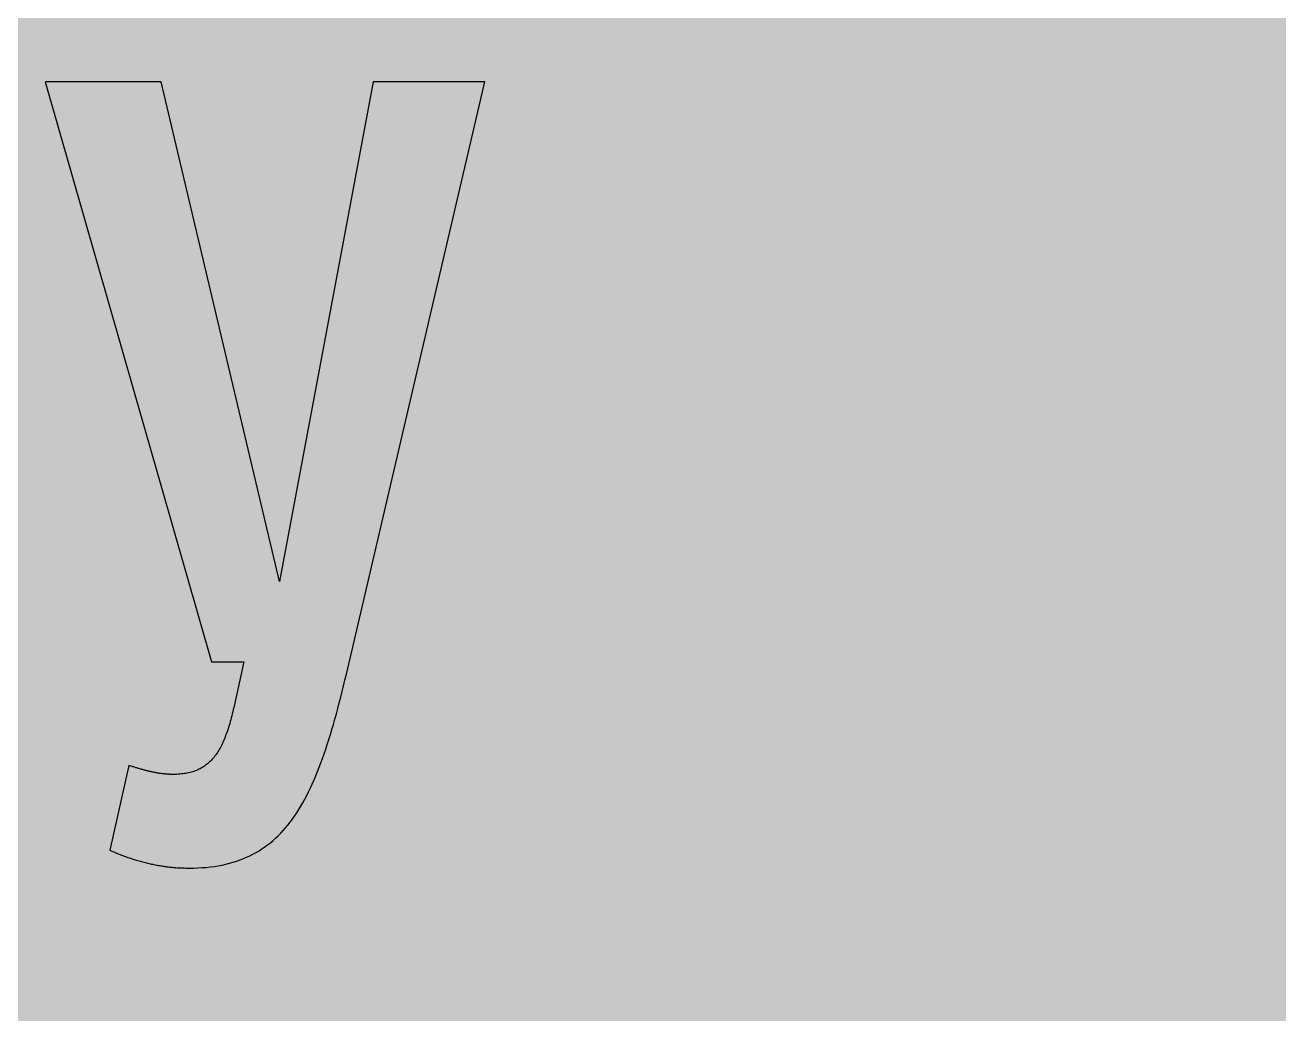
# Model space of a CAD drawing. Header units: millimetres. Extents: x 0 to 212, y 0 to 159.
# Drawn here: x 124.49 to 168.11, y 55.53 to 89.94 of the extents above; entities that cross this region are included whole.
import ezdxf

# ---------------------------------------------------------------- set-up
doc = ezdxf.new("R2010")
doc.units = ezdxf.units.MM

msp = doc.modelspace()

# ---------------------------------------------------------------- hatches: boundary and pattern name
for color, points in [(254, [(14.1633, 0.0536), (13.9878, 0.0533), (13.8125, 0.0559), (13.6373, 0.061), (13.462, 0.0686), (13.2893, 0.0787), (13.114, 0.0914), (12.9413, 0.1041), (12.7686, 0.1219), (12.5959, 0.1397), (12.4231, 0.16), (12.2504, 0.1829), (12.0777, 0.2057), (11.9075, 0.2337), (11.7373, 0.2616), (11.5672, 0.2921), (11.397, 0.3251), (11.2268, 0.3607), (11.0592, 0.3988), (10.8915, 0.4369), (10.7239, 0.4775), (10.5562, 0.5207), (10.3886, 0.5664), (10.2235, 0.6121), (10.0584, 0.6629), (9.8933, 0.7137), (9.7307, 0.7671), (9.5682, 0.8204), (9.4056, 0.8788), (9.2431, 0.9373), (9.083, 0.9982), (8.923, 1.0617), (8.763, 1.1252), (8.6055, 1.1938), (8.4455, 1.2624), (8.2906, 1.331), (8.1331, 1.4046), (7.9781, 1.4783), (7.8232, 1.5545), (7.6708, 1.6332), (7.5184, 1.7145), (7.366, 1.7958), (7.2161, 1.8796), (7.0663, 1.966), (6.919, 2.0523), (6.7716, 2.1438), (6.6243, 2.2352), (6.4795, 2.3266), (6.3348, 2.4232), (6.19, 2.5197), (6.0477, 2.6187), (5.908, 2.7178), (5.7683, 2.8194), (5.6286, 2.9235), (5.4915, 3.0302), (5.3543, 3.1369), (5.2197, 3.2461), (5.0851, 3.3579), (4.953, 3.4722), (4.8209, 3.5865), (4.6914, 3.7033), (4.5644, 3.8202), (4.4348, 3.9395), (4.3104, 4.0615), (4.1859, 4.1859), (4.0615, 4.3104), (3.9395, 4.4348), (3.8202, 4.5618), (3.7033, 4.6914), (3.5865, 4.8209), (3.4722, 4.953), (3.3579, 5.0851), (3.2487, 5.2197), (3.1369, 5.3543), (3.0302, 5.4915), (2.9235, 5.6286), (2.8194, 5.7683), (2.7178, 5.908), (2.6187, 6.0477), (2.5197, 6.19), (2.4232, 6.3348), (2.3266, 6.477), (2.2352, 6.6243), (2.1438, 6.7691), (2.0523, 6.919), (1.966, 7.0663), (1.8796, 7.2161), (1.7958, 7.366), (1.7145, 7.5184), (1.6332, 7.6708), (1.5545, 7.8232), (1.4783, 7.9781), (1.4046, 8.1331), (1.331, 8.2906), (1.2598, 8.4455), (1.1913, 8.603), (1.1252, 8.763), (1.0592, 8.923), (0.9982, 9.083), (0.9373, 9.2431), (0.8763, 9.4056), (0.8204, 9.5682), (0.7645, 9.7307), (0.7112, 9.8933), (0.6604, 10.0584), (0.6121, 10.2235), (0.5639, 10.3911), (0.5207, 10.5562), (0.4775, 10.7239), (0.4343, 10.8915), (0.3962, 11.0592), (0.3607, 11.2268), (0.3251, 11.397), (0.2921, 11.5672), (0.2616, 11.7373), (0.2311, 11.9075), (0.2057, 12.0802), (0.1803, 12.2504), (0.1575, 12.4231), (0.1372, 12.5959), (0.1194, 12.7686), (0.1041, 12.9413), (0.0889, 13.1166), (0.0787, 13.2893), (0.0686, 13.4645), (0.061, 13.6373), (0.0559, 13.8125), (0.0508, 13.9878), (0.0508, 14.163), (0.0522, 144.6925), (0.0508, 144.8664), (0.0559, 145.0416), (0.061, 145.2169), (0.0686, 145.3896), (0.0787, 145.5649), (0.0889, 145.7376), (0.1041, 145.9128), (0.1194, 146.0856), (0.1372, 146.2583), (0.1575, 146.431), (0.1803, 146.6037), (0.2057, 146.7739), (0.2311, 146.9466), (0.2616, 147.1168), (0.2921, 147.287), (0.3251, 147.4572), (0.3607, 147.6248), (0.3962, 147.795), (0.4343, 147.9626), (0.4775, 148.1303), (0.5207, 148.2979), (0.5639, 148.463), (0.6121, 148.6281), (0.6604, 148.7932), (0.7112, 148.9583), (0.7645, 149.1234), (0.8204, 149.286), (0.8763, 149.4485), (0.9373, 149.6111), (0.9982, 149.7711), (1.0592, 149.9311), (1.1252, 150.0911), (1.1913, 150.2486), (1.2598, 150.4061), (1.331, 150.5636), (1.4046, 150.7185), (1.4783, 150.876), (1.5545, 151.0284), (1.6332, 151.1833), (1.7145, 151.3357), (1.7958, 151.4856), (1.8796, 151.638), (1.966, 151.7879), (2.0523, 151.9352), (2.1438, 152.0825), (2.2352, 152.2298), (2.3266, 152.3746), (2.4232, 152.5194), (2.5197, 152.6616), (2.6187, 152.8039), (2.7178, 152.9461), (2.8194, 153.0858), (2.9235, 153.2255), (3.0302, 153.3627), (3.1369, 153.4973), (3.2487, 153.6344), (3.3579, 153.7665), (3.4722, 153.8986), (3.5865, 154.0307), (3.7033, 154.1602), (3.8202, 154.2898), (3.9395, 154.4168), (4.0615, 154.5438), (4.1859, 154.6682), (4.3104, 154.7901), (4.4348, 154.9121), (4.5644, 155.034), (4.6914, 155.1508), (4.8209, 155.2677), (4.953, 155.382), (5.0851, 155.4937), (5.2197, 155.6055), (5.3543, 155.7147), (5.4915, 155.8239), (5.6286, 155.9281), (5.7683, 156.0322), (5.908, 156.1338), (6.0477, 156.2354), (6.19, 156.3345), (6.3348, 156.431), (6.4795, 156.525), (6.6243, 156.6189), (6.7716, 156.7104), (6.919, 156.7993), (7.0663, 156.8882), (7.2161, 156.9745), (7.366, 157.0584), (7.5184, 157.1396), (7.6708, 157.2209), (7.8232, 157.2971), (7.9781, 157.3733), (8.1331, 157.4495), (8.2906, 157.5206), (8.4455, 157.5918), (8.6055, 157.6603), (8.763, 157.7289), (8.923, 157.7924), (9.083, 157.8559), (9.2431, 157.9169), (9.4056, 157.9753), (9.5682, 158.0337), (9.7307, 158.0871), (9.8933, 158.1404), (10.0584, 158.1912), (10.2235, 158.242), (10.3886, 158.2877), (10.5562, 158.3334), (10.7239, 158.3766), (10.8915, 158.4173), (11.0592, 158.4579), (11.2268, 158.4935), (11.397, 158.529), (11.5672, 158.562), (11.7373, 158.5925), (11.9075, 158.6205), (12.0777, 158.6484), (12.2504, 158.6713), (12.4231, 158.6941), (12.5959, 158.7144), (12.7686, 158.7322), (12.9413, 158.75), (13.114, 158.7627), (13.2893, 158.7754), (13.462, 158.7856), (13.6373, 158.7932), (13.8125, 158.7983), (13.9878, 158.8008), (14.163, 158.8033), (197.6078, 158.8036), (197.7822, 158.8008), (197.9574, 158.7983), (198.1327, 158.7932), (198.3054, 158.7856), (198.4807, 158.7754), (198.6534, 158.7627), (198.8287, 158.75), (199.0014, 158.7322), (199.1741, 158.7144), (199.3468, 158.6941), (199.5195, 158.6713), (199.6897, 158.6484), (199.8624, 158.6205), (200.0326, 158.5925), (200.2028, 158.562), (200.373, 158.529), (200.5432, 158.4935), (200.7108, 158.4579), (200.8784, 158.4173), (201.0461, 158.3766), (201.2137, 158.3334), (201.3788, 158.2877), (201.5465, 158.242), (201.7116, 158.1912), (201.8767, 158.1404), (202.0392, 158.0871), (202.2018, 158.0337), (202.3643, 157.9753), (202.5269, 157.9169), (202.6869, 157.8559), (202.8469, 157.7924), (203.007, 157.7289), (203.167, 157.6603), (203.3245, 157.5918), (203.4794, 157.5206), (203.6369, 157.4495), (203.7918, 157.3733), (203.9468, 157.2971), (204.0992, 157.2209), (204.2516, 157.1396), (204.404, 157.0584), (204.5538, 156.9745), (204.7037, 156.8882), (204.8535, 156.7993), (205.0009, 156.7104), (205.1456, 156.6189), (205.293, 156.525), (205.4352, 156.431), (205.58, 156.3345), (205.7222, 156.2354), (205.8619, 156.1338), (206.0016, 156.0322), (206.1413, 155.9281), (206.2785, 155.8239), (206.4156, 155.7147), (206.5503, 155.6055), (206.6849, 155.4937), (206.817, 155.382), (206.949, 155.2677), (207.0786, 155.1508), (207.2081, 155.034), (207.3351, 154.9121), (207.4596, 154.7901), (207.584, 154.6682), (207.7085, 154.5438), (207.8304, 154.4168), (207.9498, 154.2898), (208.0666, 154.1602), (208.1835, 154.0307), (208.2978, 153.8986), (208.4121, 153.7665), (208.5238, 153.6344), (208.6331, 153.4973), (208.7397, 153.3627), (208.8464, 153.2255), (208.9506, 153.0858), (209.0522, 152.9461), (209.1512, 152.8039), (209.2503, 152.6616), (209.3468, 152.5194), (209.4433, 152.3746), (209.5348, 152.2298), (209.6262, 152.0825), (209.7176, 151.9352), (209.804, 151.7879), (209.8904, 151.638), (209.9742, 151.4856), (210.0555, 151.3357), (210.1367, 151.1833), (210.2155, 151.0284), (210.2917, 150.876), (210.3653, 150.7185), (210.439, 150.5636), (210.5076, 150.4061), (210.5762, 150.2486), (210.6447, 150.0911), (210.7082, 149.9311), (210.7717, 149.7711), (210.8327, 149.6111), (210.8911, 149.4485), (210.9495, 149.286), (211.0029, 149.1234), (211.0562, 148.9583), (211.107, 148.7932), (211.1578, 148.6281), (211.2035, 148.463), (211.2493, 148.2979), (211.2924, 148.1303), (211.3331, 147.9626), (211.3712, 147.795), (211.4093, 147.6248), (211.4448, 147.4572), (211.4779, 147.287), (211.5083, 147.1168), (211.5363, 146.9466), (211.5642, 146.7739), (211.5871, 146.6037), (211.6099, 146.431), (211.6303, 146.2583), (211.648, 146.0856), (211.6658, 145.9128), (211.6785, 145.7376), (211.6912, 145.5649), (211.7014, 145.3896), (211.709, 145.2169), (211.7141, 145.0416), (211.7166, 144.8664), (211.7166, 144.6911), (211.7189, 14.1647), (211.7166, 13.9878), (211.7141, 13.8125), (211.709, 13.6373), (211.7014, 13.4645), (211.6912, 13.2893), (211.6785, 13.1166), (211.6658, 12.9413), (211.648, 12.7686), (211.6303, 12.5959), (211.6099, 12.4231), (211.5871, 12.2504), (211.5642, 12.0802), (211.5363, 11.9075), (211.5083, 11.7373), (211.4779, 11.5672), (211.4448, 11.397), (211.4093, 11.2268), (211.3712, 11.0592), (211.3331, 10.8915), (211.2924, 10.7239), (211.2493, 10.5562), (211.2035, 10.3911), (211.1578, 10.2235), (211.107, 10.0584), (211.0562, 9.8933), (211.0029, 9.7307), (210.9495, 9.5682), (210.8911, 9.4056), (210.8327, 9.2431), (210.7717, 9.083), (210.7082, 8.923), (210.6447, 8.763), (210.5762, 8.603), (210.5076, 8.4455), (210.439, 8.2906), (210.3653, 8.1331), (210.2917, 7.9781), (210.2155, 7.8232), (210.1367, 7.6708), (210.0555, 7.5184), (209.9742, 7.366), (209.8904, 7.2161), (209.804, 7.0663), (209.7176, 6.919), (209.6262, 6.7691), (209.5348, 6.6243), (209.4433, 6.477), (209.3468, 6.3348), (209.2503, 6.19), (209.1512, 6.0477), (209.0522, 5.908), (208.9506, 5.7683), (208.8464, 5.6286), (208.7397, 5.4915), (208.6331, 5.3543), (208.5238, 5.2197), (208.4121, 5.0851), (208.2978, 4.953), (208.1835, 4.8209), (208.0666, 4.6914), (207.9498, 4.5618), (207.8304, 4.4348), (207.7085, 4.3104), (207.584, 4.1859), (207.4596, 4.0615), (207.3351, 3.9395), (207.2081, 3.8202), (207.0786, 3.7033), (206.949, 3.5865), (206.817, 3.4722), (206.6849, 3.3579), (206.5503, 3.2461), (206.4156, 3.1369), (206.2785, 3.0302), (206.1413, 2.9235), (206.0016, 2.8194), (205.8619, 2.7178), (205.7222, 2.6187), (205.58, 2.5197), (205.4352, 2.4232), (205.293, 2.3266), (205.1456, 2.2352), (205.0009, 2.1438), (204.8535, 2.0523), (204.7037, 1.966), (204.5538, 1.8796), (204.404, 1.7958), (204.2516, 1.7145), (204.0992, 1.6332), (203.9468, 1.5545), (203.7918, 1.4783), (203.6369, 1.4046), (203.4794, 1.331), (203.3245, 1.2624), (203.167, 1.1938), (203.007, 1.1252), (202.8469, 1.0617), (202.6869, 0.9982), (202.5269, 0.9373), (202.3643, 0.8788), (202.2018, 0.8204), (202.0392, 0.7671), (201.8767, 0.7137), (201.7116, 0.6629), (201.5465, 0.6121), (201.3788, 0.5664), (201.2137, 0.5207), (201.0461, 0.4775), (200.8784, 0.4369), (200.7108, 0.3988), (200.5432, 0.3607), (200.373, 0.3251), (200.2028, 0.2921), (200.0326, 0.2616), (199.8624, 0.2337), (199.6897, 0.2057), (199.5195, 0.1829), (199.3468, 0.16), (199.1741, 0.1397), (199.0014, 0.1219), (198.8287, 0.1041), (198.6534, 0.0914), (198.4807, 0.0787), (198.3054, 0.0686), (198.1327, 0.061), (197.9574, 0.0559), (197.7822, 0.0533), (197.6069, 0.0533)]), (59, [(130.1983, 60.6072), (130.3528, 60.6069), (130.5027, 60.612), (130.6525, 60.6222), (130.7973, 60.6323), (130.9395, 60.6476), (131.0767, 60.6654), (131.2139, 60.6882), (131.3459, 60.7136), (131.478, 60.7416), (131.605, 60.772), (131.7295, 60.8076), (131.8514, 60.8457), (131.9708, 60.8889), (132.0876, 60.9346), (132.1994, 60.9829), (132.3111, 61.0337), (132.4204, 61.0895), (132.527, 61.148), (132.6312, 61.2089), (132.7328, 61.2724), (132.8318, 61.341), (132.9309, 61.4121), (133.0249, 61.4883), (133.1189, 61.5671), (133.2078, 61.6483), (133.2967, 61.7322), (133.3856, 61.8211), (133.4694, 61.91), (133.5532, 62.0065), (133.6345, 62.103), (133.7132, 62.2046), (133.792, 62.3087), (133.8656, 62.4154), (133.9418, 62.5272), (134.0129, 62.6415), (134.0841, 62.7583), (134.1552, 62.8802), (134.2238, 63.0022), (134.2898, 63.1317), (134.3558, 63.2612), (134.4219, 63.3959), (134.4828, 63.5305), (134.5463, 63.6727), (134.6073, 63.815), (134.6657, 63.9623), (134.7267, 64.1121), (134.7826, 64.2645), (134.841, 64.422), (134.8969, 64.5795), (134.9527, 64.7421), (135.0061, 64.9097), (135.0594, 65.0773), (135.1128, 65.2501), (135.1661, 65.4253), (135.2169, 65.6057), (135.2677, 65.786), (135.321, 65.9714), (135.3693, 66.1619), (135.4201, 66.3524), (135.4709, 66.548), (135.5192, 66.7461), (135.57, 66.9468), (135.6182, 67.15), (135.669, 67.3583), (140.4814, 87.9655), (136.6008, 87.9655), (133.3419, 70.5802), (129.2281, 87.9655), (125.192, 87.9655), (130.9744, 67.7869), (132.0987, 67.7869), (131.7502, 66.1952), (131.732, 66.1187), (131.7168, 66.0476), (131.699, 65.9765), (131.6812, 65.9054), (131.6634, 65.8368), (131.6457, 65.7682), (131.6279, 65.7022), (131.6101, 65.6361), (131.5898, 65.5726), (131.572, 65.5091), (131.5517, 65.4482), (131.5314, 65.3872), (131.511, 65.3288), (131.4907, 65.2704), (131.4704, 65.2145), (131.4501, 65.1586), (131.4272, 65.1053), (131.4044, 65.0519), (131.3815, 64.9986), (131.3586, 64.9478), (131.3358, 64.8995), (131.3104, 64.8513), (131.285, 64.803), (131.2596, 64.7573), (131.2342, 64.7141), (131.2088, 64.6709), (131.1808, 64.6278), (131.1529, 64.5871), (131.125, 64.5465), (131.097, 64.5084), (131.0665, 64.4703), (131.0361, 64.4322), (131.0056, 64.3992), (130.9751, 64.3636), (130.9421, 64.3306), (130.9091, 64.3001), (130.876, 64.2671), (130.8405, 64.2391), (130.8049, 64.2112), (130.7694, 64.1833), (130.7338, 64.1579), (130.6957, 64.1325), (130.6576, 64.1071), (130.6195, 64.0867), (130.5789, 64.0639), (130.5382, 64.0436), (130.4976, 64.0232), (130.4544, 64.0055), (130.4138, 63.9902), (130.368, 63.9724), (130.3249, 63.9572), (130.2791, 63.9445), (130.2309, 63.9318), (130.1826, 63.9216), (130.1344, 63.9115), (130.0861, 63.9013), (130.0353, 63.8937), (129.9845, 63.8861), (129.9312, 63.881), (129.8778, 63.8759), (129.8219, 63.8708), (129.7661, 63.8683), (129.7102, 63.8658), (129.6518, 63.8658), (129.6289, 63.8658), (129.606, 63.8658), (129.5832, 63.8683), (129.5578, 63.8683), (129.5349, 63.8683), (129.5121, 63.8683), (129.4892, 63.8708), (129.4663, 63.8708), (129.4435, 63.8734), (129.4206, 63.8759), (129.3978, 63.8759), (129.3749, 63.8785), (129.352, 63.881), (129.3292, 63.8835), (129.3089, 63.8861), (129.286, 63.8886), (129.2631, 63.8912), (129.2403, 63.8937), (129.2174, 63.8962), (129.1946, 63.8988), (129.1717, 63.9013), (129.1488, 63.9064), (129.126, 63.9089), (129.1031, 63.914), (129.0803, 63.9166), (129.0599, 63.9216), (129.0371, 63.9242), (129.0142, 63.9293), (128.9914, 63.9343), (128.966, 63.9394), (128.9431, 63.9445), (128.9202, 63.9496), (128.8974, 63.9547), (128.8745, 63.9597), (128.8517, 63.9648), (128.8263, 63.9699), (128.8034, 63.975), (128.7805, 63.9801), (128.7551, 63.9877), (128.7323, 63.9928), (128.7094, 63.9978), (128.684, 64.0055), (128.6586, 64.0105), (128.6358, 64.0182), (128.6104, 64.0258), (128.585, 64.0309), (128.5596, 64.0385), (128.5342, 64.0461), (128.5088, 64.0537), (128.4834, 64.0613), (128.458, 64.069), (128.4326, 64.0766), (128.4046, 64.0842), (128.3792, 64.0918), (128.3513, 64.0994), (128.3259, 64.1071), (128.2979, 64.1147), (128.27, 64.1248), (128.2446, 64.1325), (128.2167, 64.1401), (128.1862, 64.1502), (128.1582, 64.1579), (128.1303, 64.168), (128.1024, 64.1756), (127.4424, 61.2274), (127.4877, 61.2064), (127.5309, 61.1861), (127.5766, 61.1683), (127.6223, 61.148), (127.668, 61.1302), (127.7112, 61.1124), (127.7569, 61.0946), (127.8026, 61.0768), (127.8458, 61.0591), (127.8915, 61.0438), (127.9347, 61.026), (127.9804, 61.0108), (128.0236, 60.9956), (128.0668, 60.9803), (128.1125, 60.9651), (128.1557, 60.9498), (128.1989, 60.9346), (128.2421, 60.9219), (128.2878, 60.9067), (128.331, 60.894), (128.3741, 60.8813), (128.4173, 60.8686), (128.4605, 60.8559), (128.5037, 60.8432), (128.5469, 60.8305), (128.59, 60.8203), (128.6332, 60.8076), (128.6764, 60.7974), (128.7196, 60.7873), (128.7628, 60.7771), (128.8059, 60.767), (128.8491, 60.7568), (128.8898, 60.7466), (128.9329, 60.739), (128.9761, 60.7289), (129.0193, 60.7212), (129.0599, 60.7136), (129.1031, 60.7035), (129.1463, 60.6984), (129.1895, 60.6908), (129.2301, 60.6831), (129.2733, 60.6755), (129.3165, 60.6704), (129.3571, 60.6628), (129.4003, 60.6577), (129.4409, 60.6527), (129.4841, 60.6476), (129.5273, 60.6425), (129.5679, 60.6374), (129.6111, 60.6349), (129.6518, 60.6298), (129.6949, 60.6273), (129.7356, 60.6222), (129.7788, 60.6196), (129.8194, 60.6171), (129.8626, 60.6146), (129.9032, 60.612), (129.9464, 60.612), (129.987, 60.6095), (130.0302, 60.6095), (130.0709, 60.6069), (130.114, 60.6069), (130.1547, 60.6069), (130.1979, 60.6069)])]:
    msp.add_hatch(color=color).paths.add_polyline_path(points)
h = msp.add_hatch(color=59)
edge = h.paths.add_edge_path()
edge.add_line((158.3711, 85.0935), (158.4655, 85.0925))
edge.add_line((158.4655, 85.0925), (158.5595, 85.09))
edge.add_line((158.5595, 85.09), (158.6535, 85.09))
edge.add_line((158.6535, 85.09), (158.7424, 85.0875))
edge.add_line((158.7424, 85.0875), (158.8338, 85.0824))
edge.add_line((158.8338, 85.0824), (158.9227, 85.0798))
edge.add_line((158.9227, 85.0798), (159.0091, 85.0748))
edge.add_line((159.0091, 85.0748), (159.0929, 85.0671))
edge.add_line((159.0929, 85.0671), (159.1767, 85.0621))
edge.add_line((159.1767, 85.0621), (159.2605, 85.0519))
edge.add_line((159.2605, 85.0519), (159.3393, 85.0443))
edge.add_line((159.3393, 85.0443), (159.4206, 85.0341))
edge.add_line((159.4206, 85.0341), (159.4968, 85.0214))
edge.add_line((159.4968, 85.0214), (159.573, 85.0087))
edge.add_line((159.573, 85.0087), (159.6492, 84.9935))
edge.add_line((159.6492, 84.9935), (159.7228, 84.9782))
edge.add_line((159.7228, 84.9782), (159.7939, 84.963))
edge.add_line((159.7939, 84.963), (159.8651, 84.9427))
edge.add_line((159.8651, 84.9427), (159.9336, 84.9224))
edge.add_line((159.9336, 84.9224), (160.0022, 84.902))
edge.add_line((160.0022, 84.902), (160.0657, 84.8792))
edge.add_line((160.0657, 84.8792), (160.1318, 84.8538))
edge.add_line((160.1318, 84.8538), (160.1953, 84.8284))
edge.add_line((160.1953, 84.8284), (160.2562, 84.8004))
edge.add_line((160.2562, 84.8004), (160.3146, 84.77))
edge.add_line((160.3146, 84.77), (160.3731, 84.7369))
edge.add_line((160.3731, 84.7369), (160.4315, 84.7039))
edge.add_line((160.4315, 84.7039), (160.4874, 84.6684))
edge.add_line((160.4874, 84.6684), (160.5407, 84.6303))
edge.add_line((160.5407, 84.6303), (160.594, 84.5922))
edge.add_line((160.594, 84.5922), (160.6448, 84.549))
edge.add_line((160.6448, 84.549), (160.6931, 84.5058))
edge.add_line((160.6931, 84.5058), (160.7414, 84.4601))
edge.add_line((160.7414, 84.4601), (160.7871, 84.4118))
edge.add_line((160.7871, 84.4118), (160.8328, 84.361))
edge.add_line((160.8328, 84.361), (160.876, 84.3077))
edge.add_line((160.876, 84.3077), (160.9166, 84.2518))
edge.add_line((160.9166, 84.2518), (160.9573, 84.1934))
edge.add_line((160.9573, 84.1934), (160.9979, 84.1324))
edge.add_line((160.9979, 84.1324), (161.0335, 84.0715))
edge.add_line((161.0335, 84.0715), (161.069, 84.0054))
edge.add_line((161.069, 84.0054), (161.1046, 83.9368))
edge.add_line((161.1046, 83.9368), (161.1376, 83.8657))
edge.add_line((161.1376, 83.8657), (161.1681, 83.7921))
edge.add_line((161.1681, 83.7921), (161.1986, 83.7159))
edge.add_line((161.1986, 83.7159), (161.2265, 83.6371))
edge.add_line((161.2265, 83.6371), (161.2544, 83.5558))
edge.add_line((161.2544, 83.5558), (161.2798, 83.472))
edge.add_line((161.2798, 83.472), (161.3027, 83.3831))
edge.add_line((161.3027, 83.3831), (161.3256, 83.2917))
edge.add_line((161.3256, 83.2917), (161.3459, 83.1977))
edge.add_line((161.3459, 83.1977), (161.3637, 83.1012))
edge.add_line((161.3637, 83.1012), (161.3814, 83.0021))
edge.add_line((161.3814, 83.0021), (161.3992, 82.898))
edge.add_line((161.3992, 82.898), (161.4119, 82.7913))
edge.add_line((161.4119, 82.7913), (161.4246, 82.6821))
edge.add_line((161.4246, 82.6821), (161.4373, 82.5678))
edge.add_line((161.4373, 82.5678), (161.4475, 82.4509))
edge.add_line((161.4475, 82.4509), (161.4551, 82.3316))
edge.add_line((161.4551, 82.3316), (161.4627, 82.2071))
edge.add_line((161.4627, 82.2071), (161.4678, 82.0801))
edge.add_line((161.4678, 82.0801), (161.4703, 81.9506))
edge.add_line((161.4703, 81.9506), (161.4729, 81.8159))
edge.add_line((161.4729, 81.8159), (161.4754, 81.6762))
edge.add_line((161.4754, 81.6762), (161.4759, 80.1656))
edge.add_line((161.4759, 80.1656), (159.4185, 80.1656))
edge.add_line((159.4185, 80.1656), (159.1869, 80.1624))
edge.add_line((159.1869, 80.1624), (158.9583, 80.1599))
edge.add_line((158.9583, 80.1599), (158.7373, 80.1522))
edge.add_line((158.7373, 80.1522), (158.5163, 80.1421))
edge.add_line((158.5163, 80.1421), (158.3004, 80.1294))
edge.add_line((158.3004, 80.1294), (158.0896, 80.1141))
edge.add_line((158.0896, 80.1141), (157.8813, 80.0964))
edge.add_line((157.8813, 80.0964), (157.6781, 80.0735))
edge.add_line((157.6781, 80.0735), (157.4775, 80.0506))
edge.add_line((157.4775, 80.0506), (157.2819, 80.0227))
edge.add_line((157.2819, 80.0227), (157.0888, 79.9922))
edge.add_line((157.0888, 79.9922), (156.9009, 79.9592))
edge.add_line((156.9009, 79.9592), (156.7155, 79.9236))
edge.add_line((156.7155, 79.9236), (156.5326, 79.883))
edge.add_line((156.5326, 79.883), (156.3548, 79.8424))
edge.add_line((156.3548, 79.8424), (156.1821, 79.7966))
edge.add_line((156.1821, 79.7966), (156.0119, 79.7484))
edge.add_line((156.0119, 79.7484), (155.8468, 79.6976))
edge.add_line((155.8468, 79.6976), (155.6842, 79.6442))
edge.add_line((155.6842, 79.6442), (155.5242, 79.5858))
edge.add_line((155.5242, 79.5858), (155.3693, 79.5249))
edge.add_line((155.3693, 79.5249), (155.2169, 79.4614))
edge.add_line((155.2169, 79.4614), (155.0695, 79.3953))
edge.add_line((155.0695, 79.3953), (154.9273, 79.3242))
edge.add_line((154.9273, 79.3242), (154.7851, 79.2531))
edge.add_line((154.7851, 79.2531), (154.6504, 79.1769))
edge.add_line((154.6504, 79.1769), (154.5158, 79.0956))
edge.add_line((154.5158, 79.0956), (154.3863, 79.0143))
edge.add_line((154.3863, 79.0143), (154.2618, 78.928))
edge.add_line((154.2618, 78.928), (154.1399, 78.8391))
edge.add_line((154.1399, 78.8391), (154.0205, 78.7476))
edge.add_line((154.0205, 78.7476), (153.9062, 78.6511))
edge.add_line((153.9062, 78.6511), (153.797, 78.552))
edge.add_line((153.797, 78.552), (153.6878, 78.4504))
edge.add_line((153.6878, 78.4504), (153.5862, 78.3438))
edge.add_line((153.5862, 78.3438), (153.4846, 78.2345))
edge.add_line((153.4846, 78.2345), (153.3881, 78.1228))
edge.add_line((153.3881, 78.1228), (153.2966, 78.0059))
edge.add_line((153.2966, 78.0059), (153.2052, 77.8866))
edge.add_line((153.2052, 77.8866), (153.1214, 77.7646))
edge.add_line((153.1214, 77.7646), (153.0375, 77.6402))
edge.add_line((153.0375, 77.6402), (152.9588, 77.5106))
edge.add_line((152.9588, 77.5106), (152.8851, 77.376))
edge.add_line((152.8851, 77.376), (152.814, 77.2414))
edge.add_line((152.814, 77.2414), (152.7454, 77.1017))
edge.add_line((152.7454, 77.1017), (152.6819, 76.9569))
edge.add_line((152.6819, 76.9569), (152.621, 76.8121))
edge.add_line((152.621, 76.8121), (152.5626, 76.6597))
edge.add_line((152.5626, 76.6597), (152.5092, 76.5073))
edge.add_line((152.5092, 76.5073), (152.4584, 76.3499))
edge.add_line((152.4584, 76.3499), (152.4127, 76.1873))
edge.add_line((152.4127, 76.1873), (152.3695, 76.0222))
edge.add_line((152.3695, 76.0222), (152.3289, 75.8546))
edge.add_line((152.3289, 75.8546), (152.2933, 75.6844))
edge.add_line((152.2933, 75.6844), (152.2603, 75.5066))
edge.add_line((152.2603, 75.5066), (152.2324, 75.3288))
edge.add_line((152.2324, 75.3288), (152.207, 75.1459))
edge.add_line((152.207, 75.1459), (152.1841, 74.9579))
edge.add_line((152.1841, 74.9579), (152.1638, 74.7674))
edge.add_line((152.1638, 74.7674), (152.1485, 74.5744))
edge.add_line((152.1485, 74.5744), (152.1384, 74.3763))
edge.add_line((152.1384, 74.3763), (152.1282, 74.1756))
edge.add_line((152.1282, 74.1756), (152.1231, 73.9699))
edge.add_line((152.1231, 73.9699), (152.1206, 73.7616))
edge.add_line((152.1206, 73.7616), (152.1231, 73.5381))
edge.add_line((152.1231, 73.5381), (152.1282, 73.3196))
edge.add_line((152.1282, 73.3196), (152.1358, 73.1063))
edge.add_line((152.1358, 73.1063), (152.1485, 72.8955))
edge.add_line((152.1485, 72.8955), (152.1638, 72.6923))
edge.add_line((152.1638, 72.6923), (152.1816, 72.4916))
edge.add_line((152.1816, 72.4916), (152.2044, 72.296))
edge.add_line((152.2044, 72.296), (152.2273, 72.1055))
edge.add_line((152.2273, 72.1055), (152.2552, 71.9201))
edge.add_line((152.2552, 71.9201), (152.2857, 71.7372))
edge.add_line((152.2857, 71.7372), (152.3213, 71.5594))
edge.add_line((152.3213, 71.5594), (152.3568, 71.3867))
edge.add_line((152.3568, 71.3867), (152.3975, 71.2165))
edge.add_line((152.3975, 71.2165), (152.4406, 71.054))
edge.add_line((152.4406, 71.054), (152.4864, 70.8914))
edge.add_line((152.4864, 70.8914), (152.5346, 70.7365))
edge.add_line((152.5346, 70.7365), (152.5854, 70.5841))
edge.add_line((152.5854, 70.5841), (152.6413, 70.4367))
edge.add_line((152.6413, 70.4367), (152.6972, 70.292))
edge.add_line((152.6972, 70.292), (152.7581, 70.1523))
edge.add_line((152.7581, 70.1523), (152.8216, 70.0176))
edge.add_line((152.8216, 70.0176), (152.8851, 69.8856))
edge.add_line((152.8851, 69.8856), (152.9537, 69.756))
edge.add_line((152.9537, 69.756), (153.0248, 69.6316))
edge.add_line((153.0248, 69.6316), (153.0985, 69.5122))
edge.add_line((153.0985, 69.5122), (153.1722, 69.3953))
edge.add_line((153.1722, 69.3953), (153.2509, 69.2836))
edge.add_line((153.2509, 69.2836), (153.3322, 69.1744))
edge.add_line((153.3322, 69.1744), (153.416, 69.0677))
edge.add_line((153.416, 69.0677), (153.4998, 68.9661))
edge.add_line((153.4998, 68.9661), (153.5887, 68.8696))
edge.add_line((153.5887, 68.8696), (153.6802, 68.773))
edge.add_line((153.6802, 68.773), (153.7716, 68.6841))
edge.add_line((153.7716, 68.6841), (153.8656, 68.5952))
edge.add_line((153.8656, 68.5952), (153.9646, 68.5114))
edge.add_line((153.9646, 68.5114), (154.0637, 68.4301))
edge.add_line((154.0637, 68.4301), (154.1653, 68.3539))
edge.add_line((154.1653, 68.3539), (154.2669, 68.2803))
edge.add_line((154.2669, 68.2803), (154.3736, 68.2092))
edge.add_line((154.3736, 68.2092), (154.4803, 68.1406))
edge.add_line((154.4803, 68.1406), (154.592, 68.0771))
edge.add_line((154.592, 68.0771), (154.7038, 68.0161))
edge.add_line((154.7038, 68.0161), (154.8155, 67.9577))
edge.add_line((154.8155, 67.9577), (154.9324, 67.9044))
edge.add_line((154.9324, 67.9044), (155.0492, 67.851))
edge.add_line((155.0492, 67.851), (155.1686, 67.8028))
edge.add_line((155.1686, 67.8028), (155.2905, 67.757))
edge.add_line((155.2905, 67.757), (155.4124, 67.7139))
edge.add_line((155.4124, 67.7139), (155.5369, 67.6758))
edge.add_line((155.5369, 67.6758), (155.6639, 67.6377))
edge.add_line((155.6639, 67.6377), (155.7909, 67.6021))
edge.add_line((155.7909, 67.6021), (155.923, 67.5716))
edge.add_line((155.923, 67.5716), (156.0525, 67.5437))
edge.add_line((156.0525, 67.5437), (156.1871, 67.5183))
edge.add_line((156.1871, 67.5183), (156.3192, 67.4929))
edge.add_line((156.3192, 67.4929), (156.4564, 67.4726))
edge.add_line((156.4564, 67.4726), (156.5935, 67.4548))
edge.add_line((156.5935, 67.4548), (156.7332, 67.4395))
edge.add_line((156.7332, 67.4395), (156.8729, 67.4268))
edge.add_line((156.8729, 67.4268), (157.0152, 67.4167))
edge.add_line((157.0152, 67.4167), (157.1574, 67.4065))
edge.add_line((157.1574, 67.4065), (157.3022, 67.4014))
edge.add_line((157.3022, 67.4014), (157.447, 67.3989))
edge.add_line((157.447, 67.3989), (157.5943, 67.3964))
edge.add_line((157.5943, 67.3964), (157.7035, 67.3989))
edge.add_line((157.7035, 67.3989), (157.8127, 67.4014))
edge.add_line((157.8127, 67.4014), (157.9194, 67.404))
edge.add_line((157.9194, 67.404), (158.0261, 67.4116))
edge.add_line((158.0261, 67.4116), (158.1302, 67.4192))
edge.add_line((158.1302, 67.4192), (158.2318, 67.4268))
edge.add_line((158.2318, 67.4268), (158.3334, 67.4395))
edge.add_line((158.3334, 67.4395), (158.4325, 67.4522))
edge.add_line((158.4325, 67.4522), (158.529, 67.4649))
edge.add_line((158.529, 67.4649), (158.6255, 67.4827))
edge.add_line((158.6255, 67.4827), (158.7221, 67.498))
edge.add_line((158.7221, 67.498), (158.8135, 67.5183))
edge.add_line((158.8135, 67.5183), (158.9075, 67.5386))
edge.add_line((158.9075, 67.5386), (158.9964, 67.5589))
edge.add_line((158.9964, 67.5589), (159.0853, 67.5843))
edge.add_line((159.0853, 67.5843), (159.1742, 67.6072))
edge.add_line((159.1742, 67.6072), (159.2605, 67.6351))
edge.add_line((159.2605, 67.6351), (159.3469, 67.6605))
edge.add_line((159.3469, 67.6605), (159.4282, 67.691))
edge.add_line((159.4282, 67.691), (159.512, 67.7215))
edge.add_line((159.512, 67.7215), (159.5933, 67.752))
edge.add_line((159.5933, 67.752), (159.672, 67.785))
edge.add_line((159.672, 67.785), (159.7508, 67.8205))
edge.add_line((159.7508, 67.8205), (159.827, 67.8561))
edge.add_line((159.827, 67.8561), (159.9032, 67.8917))
edge.add_line((159.9032, 67.8917), (159.9768, 67.9298))
edge.add_line((159.9768, 67.9298), (160.0505, 67.9704))
edge.add_line((160.0505, 67.9704), (160.1216, 68.0085))
edge.add_line((160.1216, 68.0085), (160.1927, 68.0517))
edge.add_line((160.1927, 68.0517), (160.2638, 68.0949))
edge.add_line((160.2638, 68.0949), (160.3299, 68.138))
edge.add_line((160.3299, 68.138), (160.3985, 68.1838))
edge.add_line((160.3985, 68.1838), (160.4645, 68.2295))
edge.add_line((160.4645, 68.2295), (160.528, 68.2752))
edge.add_line((160.528, 68.2752), (160.5915, 68.3235))
edge.add_line((160.5915, 68.3235), (160.655, 68.3743))
edge.add_line((160.655, 68.3743), (160.716, 68.4225))
edge.add_line((160.716, 68.4225), (160.7744, 68.4733))
edge.add_line((160.7744, 68.4733), (160.8328, 68.5267))
edge.add_line((160.8328, 68.5267), (160.8912, 68.58))
edge.add_line((160.8912, 68.58), (160.9471, 68.6333))
edge.add_line((160.9471, 68.6333), (161.003, 68.6867))
edge.add_line((161.003, 68.6867), (161.0589, 68.7426))
edge.add_line((161.0589, 68.7426), (161.1122, 68.801))
edge.add_line((161.1122, 68.801), (161.1655, 68.8569))
edge.add_line((161.1655, 68.8569), (161.2163, 68.9153))
edge.add_line((161.2163, 68.9153), (161.2671, 68.9737))
edge.add_line((161.2671, 68.9737), (161.3154, 69.0347))
edge.add_line((161.3154, 69.0347), (161.3637, 69.0956))
edge.add_line((161.3637, 69.0956), (161.4119, 69.1566))
edge.add_line((161.4119, 69.1566), (161.4576, 69.2175))
edge.add_line((161.4576, 69.2175), (161.5034, 69.281))
edge.add_line((161.5034, 69.281), (161.5465, 69.342))
edge.add_line((161.5465, 69.342), (161.5923, 69.4055))
edge.add_line((161.5923, 69.4055), (161.6329, 69.4715))
edge.add_line((161.6329, 69.4715), (161.6761, 69.535))
edge.add_line((161.6761, 69.535), (161.7167, 69.6011))
edge.add_line((161.7167, 69.6011), (161.7574, 69.6671))
edge.add_line((161.7574, 69.6671), (161.7955, 69.7332))
edge.add_line((161.7955, 69.7332), (161.8336, 69.8017))
edge.add_line((161.8336, 69.8017), (161.8717, 69.8678))
edge.add_line((161.8717, 69.8678), (161.9072, 69.9364))
edge.add_line((161.9072, 69.9364), (161.9428, 70.0049))
edge.add_line((161.9428, 70.0049), (161.9783, 70.0735))
edge.add_line((161.9783, 70.0735), (162.6387, 67.7869))
edge.add_line((162.6387, 67.7869), (165.2393, 67.7869))
edge.add_line((165.2393, 67.7869), (165.2393, 81.9118))
edge.add_line((165.2393, 81.9118), (165.2372, 82.1131))
edge.add_line((165.2372, 82.1131), (165.2321, 82.3138))
edge.add_line((165.2321, 82.3138), (165.227, 82.5119))
edge.add_line((165.227, 82.5119), (165.2194, 82.7049))
edge.add_line((165.2194, 82.7049), (165.2067, 82.8954))
edge.add_line((165.2067, 82.8954), (165.194, 83.0834))
edge.add_line((165.194, 83.0834), (165.1762, 83.2663))
edge.add_line((165.1762, 83.2663), (165.1559, 83.4466))
edge.add_line((165.1559, 83.4466), (165.1356, 83.6219))
edge.add_line((165.1356, 83.6219), (165.1102, 83.7971))
edge.add_line((165.1102, 83.7971), (165.0822, 83.9673))
edge.add_line((165.0822, 83.9673), (165.0517, 84.1324))
edge.add_line((165.0517, 84.1324), (165.0187, 84.2975))
edge.add_line((165.0187, 84.2975), (164.9832, 84.4575))
edge.add_line((164.9832, 84.4575), (164.9451, 84.6125))
edge.add_line((164.9451, 84.6125), (164.9019, 84.7674))
edge.add_line((164.9019, 84.7674), (164.8562, 84.9173))
edge.add_line((164.8562, 84.9173), (164.8104, 85.0646))
edge.add_line((164.8104, 85.0646), (164.7571, 85.2068))
edge.add_line((164.7571, 85.2068), (164.7038, 85.3465))
edge.add_line((164.7038, 85.3465), (164.6479, 85.4837))
edge.add_line((164.6479, 85.4837), (164.5869, 85.6183))
edge.add_line((164.5869, 85.6183), (164.5234, 85.7479))
edge.add_line((164.5234, 85.7479), (164.4574, 85.8749))
edge.add_line((164.4574, 85.8749), (164.3863, 85.9993))
edge.add_line((164.3863, 85.9993), (164.3126, 86.1187))
edge.add_line((164.3126, 86.1187), (164.2364, 86.2381))
edge.add_line((164.2364, 86.2381), (164.1551, 86.3498))
edge.add_line((164.1551, 86.3498), (164.0738, 86.4616))
edge.add_line((164.0738, 86.4616), (163.9849, 86.5708))
edge.add_line((163.9849, 86.5708), (163.896, 86.675))
edge.add_line((163.896, 86.675), (163.8021, 86.774))
edge.add_line((163.8021, 86.774), (163.7055, 86.8731))
edge.add_line((163.7055, 86.8731), (163.6039, 86.9671))
edge.add_line((163.6039, 86.9671), (163.4998, 87.0585))
edge.add_line((163.4998, 87.0585), (163.3906, 87.1474))
edge.add_line((163.3906, 87.1474), (163.2788, 87.2338))
edge.add_line((163.2788, 87.2338), (163.1645, 87.315))
edge.add_line((163.1645, 87.315), (163.0451, 87.3938))
edge.add_line((163.0451, 87.3938), (162.9232, 87.47))
edge.add_line((162.9232, 87.47), (162.7962, 87.5411))
edge.add_line((162.7962, 87.5411), (162.6641, 87.6122))
edge.add_line((162.6641, 87.6122), (162.5295, 87.6783))
edge.add_line((162.5295, 87.6783), (162.3924, 87.7418))
edge.add_line((162.3924, 87.7418), (162.2501, 87.8002))
edge.add_line((162.2501, 87.8002), (162.1028, 87.8561))
edge.add_line((162.1028, 87.8561), (161.9529, 87.9119))
edge.add_line((161.9529, 87.9119), (161.8005, 87.9602))
edge.add_line((161.8005, 87.9602), (161.6405, 88.0085))
edge.add_line((161.6405, 88.0085), (161.478, 88.0542))
edge.add_line((161.478, 88.0542), (161.3129, 88.0948))
edge.add_line((161.3129, 88.0948), (161.1427, 88.1329))
edge.add_line((161.1427, 88.1329), (160.9674, 88.1685))
edge.add_line((160.9674, 88.1685), (160.7871, 88.199))
edge.add_line((160.7871, 88.199), (160.6042, 88.2294))
edge.add_line((160.6042, 88.2294), (160.4162, 88.2548))
edge.add_line((160.4162, 88.2548), (160.2257, 88.2777))
edge.add_line((160.2257, 88.2777), (160.0276, 88.298))
edge.add_line((160.0276, 88.298), (159.827, 88.3133))
edge.add_line((159.827, 88.3133), (159.6238, 88.326))
edge.add_line((159.6238, 88.326), (159.4129, 88.3387))
edge.add_line((159.4129, 88.3387), (159.1996, 88.3463))
edge.add_line((159.1996, 88.3463), (158.9811, 88.3488))
edge.add_line((158.9811, 88.3488), (158.7576, 88.3514))
edge.add_line((158.7576, 88.3514), (158.6611, 88.3514))
edge.add_line((158.6611, 88.3514), (158.5671, 88.3488))
edge.add_line((158.5671, 88.3488), (158.4706, 88.3488))
edge.add_line((158.4706, 88.3488), (158.3766, 88.3437))
edge.add_line((158.3766, 88.3437), (158.2801, 88.3412))
edge.add_line((158.2801, 88.3412), (158.1836, 88.3361))
edge.add_line((158.1836, 88.3361), (158.0871, 88.3336))
edge.add_line((158.0871, 88.3336), (157.9905, 88.326))
edge.add_line((157.9905, 88.326), (157.8915, 88.3209))
edge.add_line((157.8915, 88.3209), (157.795, 88.3133))
edge.add_line((157.795, 88.3133), (157.6984, 88.3056))
edge.add_line((157.6984, 88.3056), (157.6019, 88.298))
edge.add_line((157.6019, 88.298), (157.5029, 88.2879))
edge.add_line((157.5029, 88.2879), (157.4063, 88.2777))
edge.add_line((157.4063, 88.2777), (157.3073, 88.2675))
edge.add_line((157.3073, 88.2675), (157.2108, 88.2574))
edge.add_line((157.2108, 88.2574), (157.1117, 88.2447))
edge.add_line((157.1117, 88.2447), (157.0152, 88.232))
edge.add_line((157.0152, 88.232), (156.9161, 88.2193))
edge.add_line((156.9161, 88.2193), (156.8196, 88.2066))
edge.add_line((156.8196, 88.2066), (156.7205, 88.1913))
edge.add_line((156.7205, 88.1913), (156.624, 88.1786))
edge.add_line((156.624, 88.1786), (156.5275, 88.1634))
edge.add_line((156.5275, 88.1634), (156.431, 88.1456))
edge.add_line((156.431, 88.1456), (156.3345, 88.1304))
edge.add_line((156.3345, 88.1304), (156.2354, 88.1126))
edge.add_line((156.2354, 88.1126), (156.1414, 88.0974))
edge.add_line((156.1414, 88.0974), (156.0449, 88.0796))
edge.add_line((156.0449, 88.0796), (155.9484, 88.0593))
edge.add_line((155.9484, 88.0593), (155.8519, 88.0415))
edge.add_line((155.8519, 88.0415), (155.7579, 88.0212))
edge.add_line((155.7579, 88.0212), (155.6639, 88.0034))
edge.add_line((155.6639, 88.0034), (155.5674, 87.9831))
edge.add_line((155.5674, 87.9831), (155.4734, 87.9602))
edge.add_line((155.4734, 87.9602), (155.382, 87.9399))
edge.add_line((155.382, 87.9399), (155.288, 87.9196))
edge.add_line((155.288, 87.9196), (155.1965, 87.8967))
edge.add_line((155.1965, 87.8967), (155.1026, 87.8738))
edge.add_line((155.1026, 87.8738), (155.0111, 87.851))
edge.add_line((155.0111, 87.851), (154.9222, 87.8281))
edge.add_line((154.9222, 87.8281), (154.8308, 87.8053))
edge.add_line((154.8308, 87.8053), (154.7419, 87.7824))
edge.add_line((154.7419, 87.7824), (154.653, 87.757))
edge.add_line((154.653, 87.757), (154.5641, 87.7316))
edge.add_line((154.5641, 87.7316), (154.4752, 87.7087))
edge.add_line((154.4752, 87.7087), (154.3888, 87.6833))
edge.add_line((154.3888, 87.6833), (154.3025, 87.6579))
edge.add_line((154.3025, 87.6579), (154.2186, 87.6325))
edge.add_line((154.2186, 87.6325), (154.1323, 87.6046))
edge.add_line((154.1323, 87.6046), (154.0485, 87.5792))
edge.add_line((154.0485, 87.5792), (153.9672, 87.5538))
edge.add_line((153.9672, 87.5538), (153.8834, 87.5259))
edge.add_line((153.8834, 87.5259), (153.8021, 87.4979))
edge.add_line((153.8021, 87.4979), (153.7233, 87.4725))
edge.add_line((153.7233, 87.4725), (153.6446, 87.4446))
edge.add_line((153.6446, 87.4446), (153.5659, 87.4166))
edge.add_line((153.5659, 87.4166), (153.4871, 87.3887))
edge.add_line((153.4871, 87.3887), (153.4109, 87.3608))
edge.add_line((153.4109, 87.3608), (153.3373, 87.3328))
edge.add_line((153.3373, 87.3328), (153.2611, 87.3049))
edge.add_line((153.2611, 87.3049), (153.1899, 87.2744))
edge.add_line((153.1899, 87.2744), (153.1163, 87.2465))
edge.add_line((153.1163, 87.2465), (153.0452, 87.2185))
edge.add_line((153.0452, 87.2185), (152.9766, 87.188))
edge.add_line((152.9766, 87.188), (153.9476, 84.2405))
edge.add_line((153.9476, 84.2405), (154.0281, 84.267))
edge.add_line((154.0281, 84.267), (154.1094, 84.2975))
edge.add_line((154.1094, 84.2975), (154.1907, 84.3229))
edge.add_line((154.1907, 84.3229), (154.272, 84.3509))
edge.add_line((154.272, 84.3509), (154.3533, 84.3788))
edge.add_line((154.3533, 84.3788), (154.432, 84.4042))
edge.add_line((154.432, 84.4042), (154.5133, 84.4296))
edge.add_line((154.5133, 84.4296), (154.592, 84.455))
edge.add_line((154.592, 84.455), (154.6733, 84.4779))
edge.add_line((154.6733, 84.4779), (154.752, 84.5033))
edge.add_line((154.752, 84.5033), (154.8308, 84.5261))
edge.add_line((154.8308, 84.5261), (154.9095, 84.549))
edge.add_line((154.9095, 84.549), (154.9883, 84.5693))
edge.add_line((154.9883, 84.5693), (155.067, 84.5922))
edge.add_line((155.067, 84.5922), (155.1432, 84.6125))
edge.add_line((155.1432, 84.6125), (155.2219, 84.6353))
edge.add_line((155.2219, 84.6353), (155.2981, 84.6531))
edge.add_line((155.2981, 84.6531), (155.3743, 84.6734))
edge.add_line((155.3743, 84.6734), (155.4505, 84.6938))
edge.add_line((155.4505, 84.6938), (155.5267, 84.7115))
edge.add_line((155.5267, 84.7115), (155.6029, 84.7293))
edge.add_line((155.6029, 84.7293), (155.6766, 84.7471))
edge.add_line((155.6766, 84.7471), (155.7528, 84.7649))
edge.add_line((155.7528, 84.7649), (155.8265, 84.7827))
edge.add_line((155.8265, 84.7827), (155.9001, 84.7979))
edge.add_line((155.9001, 84.7979), (155.9738, 84.8131))
edge.add_line((155.9738, 84.8131), (156.0474, 84.8284))
edge.add_line((156.0474, 84.8284), (156.1186, 84.8436))
edge.add_line((156.1186, 84.8436), (156.1922, 84.8589))
edge.add_line((156.1922, 84.8589), (156.2633, 84.8716))
edge.add_line((156.2633, 84.8716), (156.3345, 84.8843))
edge.add_line((156.3345, 84.8843), (156.4056, 84.8995))
edge.add_line((156.4056, 84.8995), (156.4742, 84.9097))
edge.add_line((156.4742, 84.9097), (156.5453, 84.9224))
edge.add_line((156.5453, 84.9224), (156.6139, 84.9351))
edge.add_line((156.6139, 84.9351), (156.6824, 84.9452))
edge.add_line((156.6824, 84.9452), (156.751, 84.9554))
edge.add_line((156.751, 84.9554), (156.8196, 84.9655))
edge.add_line((156.8196, 84.9655), (156.8856, 84.9757))
edge.add_line((156.8856, 84.9757), (156.9517, 84.9859))
edge.add_line((156.9517, 84.9859), (157.0177, 84.996))
edge.add_line((157.0177, 84.996), (157.0838, 85.0036))
edge.add_line((157.0838, 85.0036), (157.1498, 85.0113))
edge.add_line((157.1498, 85.0113), (157.2133, 85.0189))
edge.add_line((157.2133, 85.0189), (157.2768, 85.0265))
edge.add_line((157.2768, 85.0265), (157.3403, 85.0341))
edge.add_line((157.3403, 85.0341), (157.4038, 85.0392))
edge.add_line((157.4038, 85.0392), (157.4648, 85.0468))
edge.add_line((157.4648, 85.0468), (157.5257, 85.0519))
edge.add_line((157.5257, 85.0519), (157.5867, 85.057))
edge.add_line((157.5867, 85.057), (157.6476, 85.0621))
edge.add_line((157.6476, 85.0621), (157.7086, 85.0671))
edge.add_line((157.7086, 85.0671), (157.767, 85.0697))
edge.add_line((157.767, 85.0697), (157.8254, 85.0748))
edge.add_line((157.8254, 85.0748), (157.8813, 85.0773))
edge.add_line((157.8813, 85.0773), (157.9397, 85.0798))
edge.add_line((157.9397, 85.0798), (157.9956, 85.0849))
edge.add_line((157.9956, 85.0849), (158.0515, 85.0849))
edge.add_line((158.0515, 85.0849), (158.1048, 85.0875))
edge.add_line((158.1048, 85.0875), (158.1607, 85.09))
edge.add_line((158.1607, 85.09), (158.2141, 85.09))
edge.add_line((158.2141, 85.09), (158.2674, 85.0925))
edge.add_line((158.2674, 85.0925), (158.3182, 85.0925))
edge.add_line((158.3182, 85.0925), (158.369, 85.0925))
h.paths.add_polyline_path([(161.4759, 74.3835), (161.4729, 74.3077), (161.4729, 74.234), (161.4678, 74.1604), (161.4653, 74.0842), (161.4576, 74.0054), (161.4526, 73.9292), (161.4424, 73.8505), (161.4322, 73.7718), (161.4221, 73.693), (161.4094, 73.6117), (161.3967, 73.5305), (161.3814, 73.4517), (161.3637, 73.3704), (161.3459, 73.2892), (161.3256, 73.2079), (161.3052, 73.1266), (161.2824, 73.0453), (161.257, 72.964), (161.2316, 72.8828), (161.2036, 72.804), (161.1757, 72.7227), (161.1452, 72.6415), (161.1122, 72.5627), (161.0792, 72.484), (161.0436, 72.4052), (161.0081, 72.329), (160.97, 72.2503), (160.9293, 72.1741), (160.8861, 72.0979), (160.843, 72.0242), (160.7972, 71.9506), (160.7515, 71.8795), (160.7033, 71.8083), (160.6525, 71.7372), (160.5991, 71.6686), (160.5458, 71.6001), (160.4899, 71.534), (160.434, 71.4705), (160.3731, 71.407), (160.3121, 71.3461), (160.2486, 71.2876), (160.1851, 71.2292), (160.1165, 71.1733), (160.0479, 71.1175), (159.9794, 71.0667), (159.9057, 71.0159), (159.832, 70.9676), (159.7558, 70.9219), (159.6771, 70.8787), (159.5958, 70.8381), (159.5145, 70.7974), (159.4282, 70.7619), (159.3418, 70.7288), (159.2529, 70.6958), (159.164, 70.6679), (159.07, 70.6425), (158.9761, 70.6196), (158.8795, 70.5968), (158.7805, 70.5815), (158.6789, 70.5663), (158.5747, 70.5561), (158.4706, 70.546), (158.3614, 70.5409), (158.2522, 70.5409), (158.176, 70.5409), (158.0998, 70.5434), (158.0261, 70.5485), (157.9524, 70.5536), (157.8813, 70.5612), (157.8127, 70.5714), (157.7442, 70.5815), (157.6781, 70.5942), (157.6121, 70.6095), (157.5486, 70.6247), (157.4876, 70.6425), (157.4267, 70.6628), (157.3657, 70.6831), (157.3098, 70.706), (157.2514, 70.7314), (157.1981, 70.7568), (157.1447, 70.7847), (157.0914, 70.8152), (157.0406, 70.8482), (156.9923, 70.8812), (156.9441, 70.9143), (156.8983, 70.9524), (156.8526, 70.9905), (156.8069, 71.0286), (156.7663, 71.0717), (156.7231, 71.1149), (156.6824, 71.1581), (156.6443, 71.2064), (156.6062, 71.2546), (156.5707, 71.3029), (156.5351, 71.3562), (156.5021, 71.4096), (156.4691, 71.4629), (156.4386, 71.5213), (156.4081, 71.5772), (156.3802, 71.6382), (156.3522, 71.6991), (156.3243, 71.7626), (156.2989, 71.8287), (156.2735, 71.8947), (156.2506, 71.9633), (156.2303, 72.0344), (156.2075, 72.1055), (156.1897, 72.1792), (156.1694, 72.2528), (156.1516, 72.329), (156.1363, 72.4078), (156.1186, 72.4891), (156.1059, 72.5703), (156.0906, 72.6542), (156.0779, 72.738), (156.0678, 72.8243), (156.0576, 72.9132), (156.0474, 73.0021), (156.0373, 73.0936), (156.0297, 73.1876), (156.0246, 73.2841), (156.017, 73.3806), (156.0144, 73.4771), (156.0093, 73.5787), (156.0068, 73.6803), (156.0043, 73.7819), (156.0017, 73.8861), (156.0017, 73.9927), (156.0043, 74.1045), (156.0043, 74.2163), (156.0093, 74.3229), (156.0144, 74.4296), (156.0195, 74.5338), (156.0271, 74.6354), (156.0373, 74.737), (156.0474, 74.8335), (156.0601, 74.93), (156.0728, 75.0265), (156.0881, 75.118), (156.1033, 75.2094), (156.1211, 75.2983), (156.1414, 75.3847), (156.1617, 75.471), (156.1846, 75.5548), (156.2075, 75.6361), (156.2329, 75.7149), (156.2608, 75.7936), (156.2887, 75.8698), (156.3192, 75.9435), (156.3522, 76.0171), (156.3853, 76.0882), (156.4208, 76.1568), (156.4564, 76.2229), (156.4945, 76.2889), (156.5351, 76.3524), (156.5758, 76.4134), (156.6189, 76.4743), (156.6647, 76.5327), (156.7104, 76.5886), (156.7586, 76.642), (156.8094, 76.6953), (156.8602, 76.7461), (156.9136, 76.7969), (156.9695, 76.8426), (157.0253, 76.8883), (157.0838, 76.9341), (157.1447, 76.9747), (157.2082, 77.0153), (157.2717, 77.056), (157.3378, 77.0915), (157.4038, 77.1271), (157.4749, 77.1627), (157.546, 77.1931), (157.6172, 77.2236), (157.6934, 77.2516), (157.7696, 77.2795), (157.8483, 77.3049), (157.9296, 77.3278), (158.0109, 77.3506), (158.0972, 77.3709), (158.1836, 77.3887), (158.2699, 77.4065), (158.3614, 77.4217), (158.4528, 77.4344), (158.5468, 77.4471), (158.6433, 77.4573), (158.7424, 77.4675), (158.8414, 77.4751), (158.943, 77.4802), (159.0472, 77.4827), (159.1539, 77.4852), (159.2605, 77.4878), (161.4759, 77.4883)], flags=16)

# ---------------------------------------------------------------- linework, layer by layer
at = {"color": 59}
msp.add_lwpolyline([(130.1983, 60.6072), (130.3528, 60.6069), (130.5027, 60.612), (130.6525, 60.6222), (130.7973, 60.6323), (130.9395, 60.6476), (131.0767, 60.6654), (131.2139, 60.6882), (131.3459, 60.7136), (131.478, 60.7416), (131.605, 60.772), (131.7295, 60.8076), (131.8514, 60.8457), (131.9708, 60.8889), (132.0876, 60.9346), (132.1994, 60.9829), (132.3111, 61.0337), (132.4204, 61.0895), (132.527, 61.148), (132.6312, 61.2089), (132.7328, 61.2724), (132.8318, 61.341), (132.9309, 61.4121), (133.0249, 61.4883), (133.1189, 61.5671), (133.2078, 61.6483), (133.2967, 61.7322), (133.3856, 61.8211), (133.4694, 61.91), (133.5532, 62.0065), (133.6345, 62.103), (133.7132, 62.2046), (133.792, 62.3087), (133.8656, 62.4154), (133.9418, 62.5272), (134.0129, 62.6415), (134.0841, 62.7583), (134.1552, 62.8802), (134.2238, 63.0022), (134.2898, 63.1317), (134.3558, 63.2612), (134.4219, 63.3959), (134.4828, 63.5305), (134.5463, 63.6727), (134.6073, 63.815), (134.6657, 63.9623), (134.7267, 64.1121), (134.7826, 64.2645), (134.841, 64.422), (134.8969, 64.5795), (134.9527, 64.7421), (135.0061, 64.9097), (135.0594, 65.0773), (135.1128, 65.2501), (135.1661, 65.4253), (135.2169, 65.6057), (135.2677, 65.786), (135.321, 65.9714), (135.3693, 66.1619), (135.4201, 66.3524), (135.4709, 66.548), (135.5192, 66.7461), (135.57, 66.9468), (135.6182, 67.15), (135.669, 67.3583), (140.4814, 87.9655), (136.6008, 87.9655), (133.3419, 70.5802), (129.2281, 87.9655), (125.192, 87.9655), (130.9744, 67.7869), (132.0987, 67.7869), (131.7502, 66.1952), (131.732, 66.1187), (131.7168, 66.0476), (131.699, 65.9765), (131.6812, 65.9054), (131.6634, 65.8368), (131.6457, 65.7682), (131.6279, 65.7022), (131.6101, 65.6361), (131.5898, 65.5726), (131.572, 65.5091), (131.5517, 65.4482), (131.5314, 65.3872), (131.511, 65.3288), (131.4907, 65.2704), (131.4704, 65.2145), (131.4501, 65.1586), (131.4272, 65.1053), (131.4044, 65.0519), (131.3815, 64.9986), (131.3586, 64.9478), (131.3358, 64.8995), (131.3104, 64.8513), (131.285, 64.803), (131.2596, 64.7573), (131.2342, 64.7141), (131.2088, 64.6709), (131.1808, 64.6278), (131.1529, 64.5871), (131.125, 64.5465), (131.097, 64.5084), (131.0665, 64.4703), (131.0361, 64.4322), (131.0056, 64.3992), (130.9751, 64.3636), (130.9421, 64.3306), (130.9091, 64.3001), (130.876, 64.2671), (130.8405, 64.2391), (130.8049, 64.2112), (130.7694, 64.1833), (130.7338, 64.1579), (130.6957, 64.1325), (130.6576, 64.1071), (130.6195, 64.0867), (130.5789, 64.0639), (130.5382, 64.0436), (130.4976, 64.0232), (130.4544, 64.0055), (130.4138, 63.9902), (130.368, 63.9724), (130.3249, 63.9572), (130.2791, 63.9445), (130.2309, 63.9318), (130.1826, 63.9216), (130.1344, 63.9115), (130.0861, 63.9013), (130.0353, 63.8937), (129.9845, 63.8861), (129.9312, 63.881), (129.8778, 63.8759), (129.8219, 63.8708), (129.7661, 63.8683), (129.7102, 63.8658), (129.6518, 63.8658), (129.6289, 63.8658), (129.606, 63.8658), (129.5832, 63.8683), (129.5578, 63.8683), (129.5349, 63.8683), (129.5121, 63.8683), (129.4892, 63.8708), (129.4663, 63.8708), (129.4435, 63.8734), (129.4206, 63.8759), (129.3978, 63.8759), (129.3749, 63.8785), (129.352, 63.881), (129.3292, 63.8835), (129.3089, 63.8861), (129.286, 63.8886), (129.2631, 63.8912), (129.2403, 63.8937), (129.2174, 63.8962), (129.1946, 63.8988), (129.1717, 63.9013), (129.1488, 63.9064), (129.126, 63.9089), (129.1031, 63.914), (129.0803, 63.9166), (129.0599, 63.9216), (129.0371, 63.9242), (129.0142, 63.9293), (128.9914, 63.9343), (128.966, 63.9394), (128.9431, 63.9445), (128.9202, 63.9496), (128.8974, 63.9547), (128.8745, 63.9597), (128.8517, 63.9648), (128.8263, 63.9699), (128.8034, 63.975), (128.7805, 63.9801), (128.7551, 63.9877), (128.7323, 63.9928), (128.7094, 63.9978), (128.684, 64.0055), (128.6586, 64.0105), (128.6358, 64.0182), (128.6104, 64.0258), (128.585, 64.0309), (128.5596, 64.0385), (128.5342, 64.0461), (128.5088, 64.0537), (128.4834, 64.0613), (128.458, 64.069), (128.4326, 64.0766), (128.4046, 64.0842), (128.3792, 64.0918), (128.3513, 64.0994), (128.3259, 64.1071), (128.2979, 64.1147), (128.27, 64.1248), (128.2446, 64.1325), (128.2167, 64.1401), (128.1862, 64.1502), (128.1582, 64.1579), (128.1303, 64.168), (128.1024, 64.1756), (127.4424, 61.2274), (127.4877, 61.2064), (127.5309, 61.1861), (127.5766, 61.1683), (127.6223, 61.148), (127.668, 61.1302), (127.7112, 61.1124), (127.7569, 61.0946), (127.8026, 61.0768), (127.8458, 61.0591), (127.8915, 61.0438), (127.9347, 61.026), (127.9804, 61.0108), (128.0236, 60.9956), (128.0668, 60.9803), (128.1125, 60.9651), (128.1557, 60.9498), (128.1989, 60.9346), (128.2421, 60.9219), (128.2878, 60.9067), (128.331, 60.894), (128.3741, 60.8813), (128.4173, 60.8686), (128.4605, 60.8559), (128.5037, 60.8432), (128.5469, 60.8305), (128.59, 60.8203), (128.6332, 60.8076), (128.6764, 60.7974), (128.7196, 60.7873), (128.7628, 60.7771), (128.8059, 60.767), (128.8491, 60.7568), (128.8898, 60.7466), (128.9329, 60.739), (128.9761, 60.7289), (129.0193, 60.7212), (129.0599, 60.7136), (129.1031, 60.7035), (129.1463, 60.6984), (129.1895, 60.6908), (129.2301, 60.6831), (129.2733, 60.6755), (129.3165, 60.6704), (129.3571, 60.6628), (129.4003, 60.6577), (129.4409, 60.6527), (129.4841, 60.6476), (129.5273, 60.6425), (129.5679, 60.6374), (129.6111, 60.6349), (129.6518, 60.6298), (129.6949, 60.6273), (129.7356, 60.6222), (129.7788, 60.6196), (129.8194, 60.6171), (129.8626, 60.6146), (129.9032, 60.612), (129.9464, 60.612), (129.987, 60.6095), (130.0302, 60.6095), (130.0709, 60.6069), (130.114, 60.6069), (130.1547, 60.6069), (130.1979, 60.6069), (130.1983, 60.6072)], dxfattribs=at)

doc.saveas('drawing.dxf')
